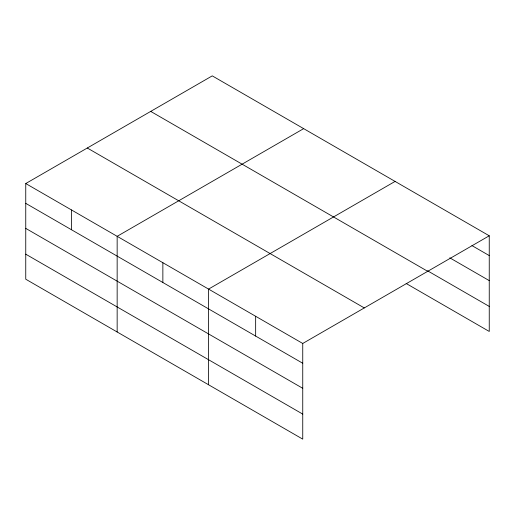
<?xml version="1.0" encoding="UTF-8"?>
<svg xmlns="http://www.w3.org/2000/svg" width="515" height="515" viewBox="0 0 515 515"><rect width="100%" height="100%" fill="white"/><g stroke="black" fill="none" stroke-linecap="round" stroke-linejoin="round"><path stroke-width="0.77" d="M302.743 388.304L302.743 343.466L25.75 183.546L25.75 279.214L302.743 439.134L302.743 388.304L25.75 228.383M406.155 283.482L489.25 331.454L489.25 235.786L212.257 75.866L25.75 183.546M303.663 128.641L117.156 236.321L117.156 331.988M395.076 181.415L208.562 289.095L208.562 384.763M302.743 343.466L489.25 235.786M471.94 245.591L489.25 255.582M449.782 257.835L489.25 280.624M427.617 270.832L489.25 306.419M150.708 111.401L427.701 271.321M87.299 148.011L364.292 307.931M25.75 203.348L302.743 363.262M25.75 254.178L302.743 414.099M255.652 316.281L255.652 336.076M162.862 262.708L162.862 282.503M71.456 209.933L71.456 229.729"/></g></svg>
